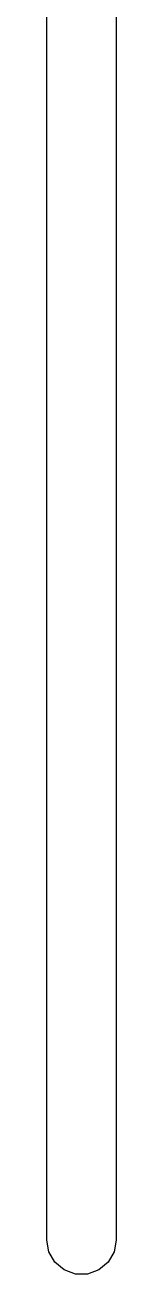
# Model space of a CAD drawing. Extents: x -2.2 to 89.1, y -78.6 to 9.2.
# Drawn here: x 37.4 to 37.6, y -23.099 to -19.48 of the extents above; entities that cross this region are included whole.
import ezdxf

# ---------------------------------------------------------------- set-up
doc = ezdxf.new("R2010")
doc.units = 0
doc.header["$MEASUREMENT"] = 0
doc.layers.add('BLACK', color=7, linetype='CONTINUOUS')

msp = doc.modelspace()

# ---------------------------------------------------------------- linework, layer by layer
at = {"layer": 'Black'}
for p, q in [((37.4, -23), (37.4, -6.1)), ((37.6, -6.1), (37.6, -23)), ((37.406, -23.0342), (37.4, -23)), ((37.6, -23), (37.594, -23.0342)), ((37.4234, -23.0643), (37.406, -23.0342)), ((37.594, -23.0342), (37.5766, -23.0643)), ((37.45, -23.0866), (37.4234, -23.0643)), ((37.5766, -23.0643), (37.55, -23.0866)), ((37.4826, -23.0985), (37.45, -23.0866)), ((37.5174, -23.0985), (37.4826, -23.0985)), ((37.55, -23.0866), (37.5174, -23.0985))]:
    msp.add_line(p, q, dxfattribs=at)

doc.saveas('drawing.dxf')
